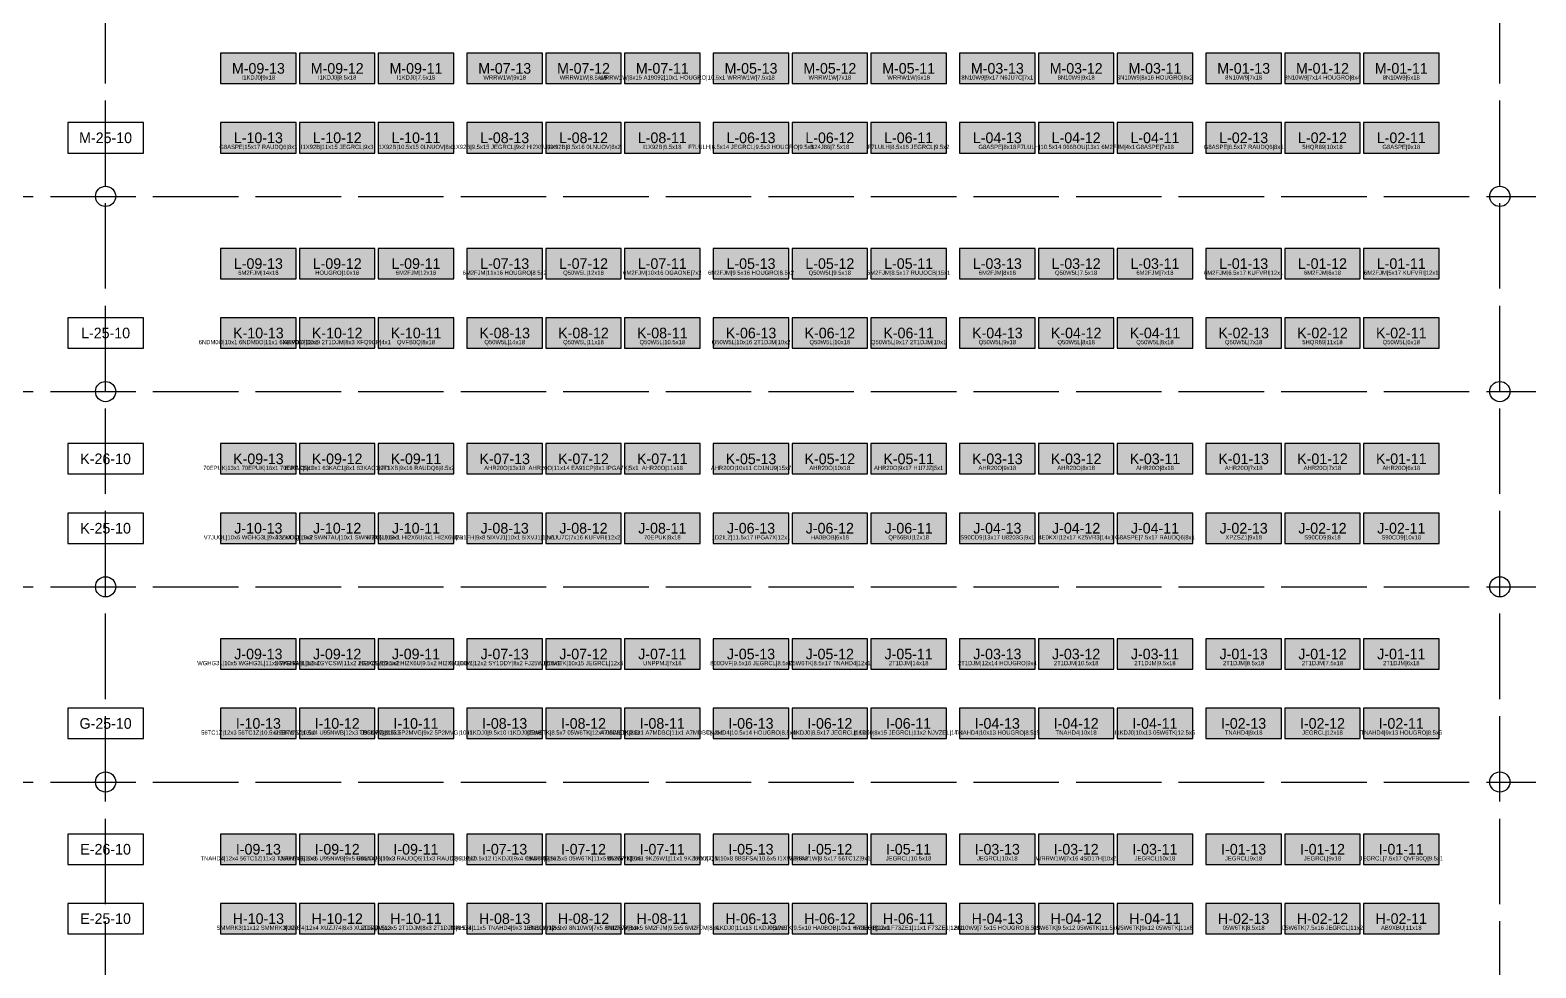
# Model space of a CAD drawing. Header units: metres. Extents: x 0 to 111, y -140 to 53.
# Drawn here: x 88.54 to 110.91, y 25.44 to 39.37 of the extents above; entities that cross this region are included whole.
import ezdxf
from ezdxf.enums import TextEntityAlignment as Align

# ---------------------------------------------------------------- set-up
doc = ezdxf.new("R2010")
doc.units = ezdxf.units.M
doc.linetypes.add('DASHED', pattern=[1.524, 1.27, -0.254])
for name, color, linetype in [('CROSS_AISLES', 4, 'Continuous'), ('LABELS', 7, 'Continuous'), ('RACK_L1', 7, 'Continuous'), ('STOCK_ONLY', 254, 'Continuous'), ('SUPPORT_POINTS', 8, 'Continuous'), ('WALKWAYS', 8, 'Continuous'), ('ZONE_A', 1, 'Continuous'), ('ZONE_B', 30, 'Continuous'), ('ZONE_C', 5, 'Continuous'), ('ZONE_N', 8, 'Continuous')]:
    doc.layers.add(name, color=color, linetype=linetype)

msp = doc.modelspace()

# ---------------------------------------------------------------- hatches: boundary and pattern name
at = {"layer": 'STOCK_ONLY'}
for points in [[(91.368, 38.574), (92.491, 38.574), (92.491, 39.025), (91.368, 39.025)], [(92.54, 38.574), (93.662, 38.574), (93.662, 39.025), (92.54, 39.025)], [(93.711, 38.574), (94.833, 38.574), (94.833, 39.025), (93.711, 39.025)], [(95.028, 38.574), (96.151, 38.574), (96.151, 39.025), (95.028, 39.025)], [(96.2, 38.574), (97.322, 38.574), (97.322, 39.025), (96.2, 39.025)], [(97.371, 38.574), (98.493, 38.574), (98.493, 39.025), (97.371, 39.025)], [(98.688, 38.574), (99.811, 38.574), (99.811, 39.025), (98.688, 39.025)], [(99.86, 38.574), (100.982, 38.574), (100.982, 39.025), (99.86, 39.025)], [(101.031, 38.574), (102.153, 38.574), (102.153, 39.025), (101.031, 39.025)], [(102.348, 38.574), (103.471, 38.574), (103.471, 39.025), (102.348, 39.025)], [(103.52, 38.574), (104.642, 38.574), (104.642, 39.025), (103.52, 39.025)], [(104.691, 38.574), (105.813, 38.574), (105.813, 39.025), (104.691, 39.025)], [(106.008, 38.574), (107.131, 38.574), (107.131, 39.025), (106.008, 39.025)], [(107.18, 38.574), (108.302, 38.574), (108.302, 39.025), (107.18, 39.025)], [(108.351, 38.574), (109.473, 38.574), (109.473, 39.025), (108.351, 39.025)], [(91.368, 37.543), (92.491, 37.543), (92.491, 37.994), (91.368, 37.994)], [(92.54, 37.543), (93.662, 37.543), (93.662, 37.994), (92.54, 37.994)], [(93.711, 37.543), (94.833, 37.543), (94.833, 37.994), (93.711, 37.994)], [(95.028, 37.543), (96.151, 37.543), (96.151, 37.994), (95.028, 37.994)], [(96.2, 37.543), (97.322, 37.543), (97.322, 37.994), (96.2, 37.994)], [(97.371, 37.543), (98.493, 37.543), (98.493, 37.994), (97.371, 37.994)], [(98.688, 37.543), (99.811, 37.543), (99.811, 37.994), (98.688, 37.994)], [(99.86, 37.543), (100.982, 37.543), (100.982, 37.994), (99.86, 37.994)], [(101.031, 37.543), (102.153, 37.543), (102.153, 37.994), (101.031, 37.994)], [(102.348, 37.543), (103.471, 37.543), (103.471, 37.994), (102.348, 37.994)], [(103.52, 37.543), (104.642, 37.543), (104.642, 37.994), (103.52, 37.994)], [(104.691, 37.543), (105.813, 37.543), (105.813, 37.994), (104.691, 37.994)], [(106.008, 37.543), (107.131, 37.543), (107.131, 37.994), (106.008, 37.994)], [(107.18, 37.543), (108.302, 37.543), (108.302, 37.994), (107.18, 37.994)], [(108.351, 37.543), (109.473, 37.543), (109.473, 37.994), (108.351, 37.994)], [(91.368, 35.674), (92.491, 35.674), (92.491, 36.125), (91.368, 36.125)], [(92.54, 35.674), (93.662, 35.674), (93.662, 36.125), (92.54, 36.125)], [(93.711, 35.674), (94.833, 35.674), (94.833, 36.125), (93.711, 36.125)], [(95.028, 35.674), (96.151, 35.674), (96.151, 36.125), (95.028, 36.125)], [(96.2, 35.674), (97.322, 35.674), (97.322, 36.125), (96.2, 36.125)], [(97.371, 35.674), (98.493, 35.674), (98.493, 36.125), (97.371, 36.125)], [(98.688, 35.674), (99.811, 35.674), (99.811, 36.125), (98.688, 36.125)], [(99.86, 35.674), (100.982, 35.674), (100.982, 36.125), (99.86, 36.125)], [(101.031, 35.674), (102.153, 35.674), (102.153, 36.125), (101.031, 36.125)], [(102.348, 35.674), (103.471, 35.674), (103.471, 36.125), (102.348, 36.125)], [(103.52, 35.674), (104.642, 35.674), (104.642, 36.125), (103.52, 36.125)], [(104.691, 35.674), (105.813, 35.674), (105.813, 36.125), (104.691, 36.125)], [(106.008, 35.674), (107.131, 35.674), (107.131, 36.125), (106.008, 36.125)], [(107.18, 35.674), (108.302, 35.674), (108.302, 36.125), (107.18, 36.125)], [(108.351, 35.674), (109.473, 35.674), (109.473, 36.125), (108.351, 36.125)], [(93.711, 34.643), (94.833, 34.643), (94.833, 35.094), (93.711, 35.094)], [(95.028, 34.643), (96.151, 34.643), (96.151, 35.094), (95.028, 35.094)], [(96.2, 34.643), (97.322, 34.643), (97.322, 35.094), (96.2, 35.094)], [(97.371, 34.643), (98.493, 34.643), (98.493, 35.094), (97.371, 35.094)], [(98.688, 34.643), (99.811, 34.643), (99.811, 35.094), (98.688, 35.094)], [(99.86, 34.643), (100.982, 34.643), (100.982, 35.094), (99.86, 35.094)], [(101.031, 34.643), (102.153, 34.643), (102.153, 35.094), (101.031, 35.094)], [(102.348, 34.643), (103.471, 34.643), (103.471, 35.094), (102.348, 35.094)], [(103.52, 34.643), (104.642, 34.643), (104.642, 35.094), (103.52, 35.094)], [(104.691, 34.643), (105.813, 34.643), (105.813, 35.094), (104.691, 35.094)], [(106.008, 34.643), (107.131, 34.643), (107.131, 35.094), (106.008, 35.094)], [(107.18, 34.643), (108.302, 34.643), (108.302, 35.094), (107.18, 35.094)], [(108.351, 34.643), (109.473, 34.643), (109.473, 35.094), (108.351, 35.094)], [(93.711, 32.775), (94.833, 32.775), (94.833, 33.226), (93.711, 33.226)], [(95.028, 32.775), (96.151, 32.775), (96.151, 33.226), (95.028, 33.226)], [(96.2, 32.775), (97.322, 32.775), (97.322, 33.226), (96.2, 33.226)], [(97.371, 32.775), (98.493, 32.775), (98.493, 33.226), (97.371, 33.226)], [(98.688, 32.775), (99.811, 32.775), (99.811, 33.226), (98.688, 33.226)], [(99.86, 32.775), (100.982, 32.775), (100.982, 33.226), (99.86, 33.226)], [(101.031, 32.775), (102.153, 32.775), (102.153, 33.226), (101.031, 33.226)], [(102.348, 32.775), (103.471, 32.775), (103.471, 33.226), (102.348, 33.226)], [(103.52, 32.775), (104.642, 32.775), (104.642, 33.226), (103.52, 33.226)], [(104.691, 32.775), (105.813, 32.775), (105.813, 33.226), (104.691, 33.226)], [(106.008, 32.775), (107.131, 32.775), (107.131, 33.226), (106.008, 33.226)], [(107.18, 32.775), (108.302, 32.775), (108.302, 33.226), (107.18, 33.226)], [(108.351, 32.775), (109.473, 32.775), (109.473, 33.226), (108.351, 33.226)], [(96.2, 31.743), (97.322, 31.743), (97.322, 32.194), (96.2, 32.194)], [(97.371, 31.743), (98.493, 31.743), (98.493, 32.194), (97.371, 32.194)], [(98.688, 31.743), (99.811, 31.743), (99.811, 32.194), (98.688, 32.194)], [(99.86, 31.743), (100.982, 31.743), (100.982, 32.194), (99.86, 32.194)], [(101.031, 31.743), (102.153, 31.743), (102.153, 32.194), (101.031, 32.194)], [(102.348, 31.743), (103.471, 31.743), (103.471, 32.194), (102.348, 32.194)], [(103.52, 31.743), (104.642, 31.743), (104.642, 32.194), (103.52, 32.194)], [(104.691, 31.743), (105.813, 31.743), (105.813, 32.194), (104.691, 32.194)], [(106.008, 31.743), (107.131, 31.743), (107.131, 32.194), (106.008, 32.194)], [(107.18, 31.743), (108.302, 31.743), (108.302, 32.194), (107.18, 32.194)], [(108.351, 31.743), (109.473, 31.743), (109.473, 32.194), (108.351, 32.194)], [(96.2, 29.874), (97.322, 29.874), (97.322, 30.325), (96.2, 30.325)], [(97.371, 29.874), (98.493, 29.874), (98.493, 30.325), (97.371, 30.325)], [(98.688, 29.874), (99.811, 29.874), (99.811, 30.325), (98.688, 30.325)], [(99.86, 29.874), (100.982, 29.874), (100.982, 30.325), (99.86, 30.325)], [(101.031, 29.874), (102.153, 29.874), (102.153, 30.325), (101.031, 30.325)], [(102.348, 29.874), (103.471, 29.874), (103.471, 30.325), (102.348, 30.325)], [(103.52, 29.874), (104.642, 29.874), (104.642, 30.325), (103.52, 30.325)], [(104.691, 29.874), (105.813, 29.874), (105.813, 30.325), (104.691, 30.325)], [(106.008, 29.874), (107.131, 29.874), (107.131, 30.325), (106.008, 30.325)], [(107.18, 29.874), (108.302, 29.874), (108.302, 30.325), (107.18, 30.325)], [(108.351, 29.874), (109.473, 29.874), (109.473, 30.325), (108.351, 30.325)], [(95.028, 28.843), (96.151, 28.843), (96.151, 29.294), (95.028, 29.294)], [(98.688, 28.843), (99.811, 28.843), (99.811, 29.294), (98.688, 29.294)], [(99.86, 28.843), (100.982, 28.843), (100.982, 29.294), (99.86, 29.294)], [(101.031, 28.843), (102.153, 28.843), (102.153, 29.294), (101.031, 29.294)], [(102.348, 28.843), (103.471, 28.843), (103.471, 29.294), (102.348, 29.294)], [(103.52, 28.843), (104.642, 28.843), (104.642, 29.294), (103.52, 29.294)], [(104.691, 28.843), (105.813, 28.843), (105.813, 29.294), (104.691, 29.294)], [(106.008, 28.843), (107.131, 28.843), (107.131, 29.294), (106.008, 29.294)], [(107.18, 28.843), (108.302, 28.843), (108.302, 29.294), (107.18, 29.294)], [(108.351, 28.843), (109.473, 28.843), (109.473, 29.294), (108.351, 29.294)], [(98.688, 26.974), (99.811, 26.974), (99.811, 27.425), (98.688, 27.425)], [(99.86, 26.974), (100.982, 26.974), (100.982, 27.425), (99.86, 27.425)], [(101.031, 26.974), (102.153, 26.974), (102.153, 27.425), (101.031, 27.425)], [(102.348, 26.974), (103.471, 26.974), (103.471, 27.425), (102.348, 27.425)], [(103.52, 26.974), (104.642, 26.974), (104.642, 27.425), (103.52, 27.425)], [(104.691, 26.974), (105.813, 26.974), (105.813, 27.425), (104.691, 27.425)], [(106.008, 26.974), (107.131, 26.974), (107.131, 27.425), (106.008, 27.425)], [(107.18, 26.974), (108.302, 26.974), (108.302, 27.425), (107.18, 27.425)], [(108.351, 26.974), (109.473, 26.974), (109.473, 27.425), (108.351, 27.425)], [(102.348, 25.943), (103.471, 25.943), (103.471, 26.394), (102.348, 26.394)], [(103.52, 25.943), (104.642, 25.943), (104.642, 26.394), (103.52, 26.394)], [(104.691, 25.943), (105.813, 25.943), (105.813, 26.394), (104.691, 26.394)], [(106.008, 25.943), (107.131, 25.943), (107.131, 26.394), (106.008, 26.394)], [(107.18, 25.943), (108.302, 25.943), (108.302, 26.394), (107.18, 26.394)], [(108.351, 25.943), (109.473, 25.943), (109.473, 26.394), (108.351, 26.394)]]:
    msp.add_hatch(color=254, dxfattribs=at).paths.add_polyline_path(points)
at = {"layer": 'ZONE_A'}
for points in [[(91.368, 31.743), (92.491, 31.743), (92.491, 32.194), (91.368, 32.194)], [(91.368, 29.874), (92.491, 29.874), (92.491, 30.325), (91.368, 30.325)], [(92.54, 29.874), (93.662, 29.874), (93.662, 30.325), (92.54, 30.325)], [(91.368, 28.843), (92.491, 28.843), (92.491, 29.294), (91.368, 29.294)], [(92.54, 28.843), (93.662, 28.843), (93.662, 29.294), (92.54, 29.294)], [(93.711, 28.843), (94.833, 28.843), (94.833, 29.294), (93.711, 29.294)], [(96.2, 28.843), (97.322, 28.843), (97.322, 29.294), (96.2, 29.294)], [(91.368, 26.974), (92.491, 26.974), (92.491, 27.425), (91.368, 27.425)], [(92.54, 26.974), (93.662, 26.974), (93.662, 27.425), (92.54, 27.425)], [(93.711, 26.974), (94.833, 26.974), (94.833, 27.425), (93.711, 27.425)], [(95.028, 26.974), (96.151, 26.974), (96.151, 27.425), (95.028, 27.425)], [(96.2, 26.974), (97.322, 26.974), (97.322, 27.425), (96.2, 27.425)], [(91.368, 25.943), (92.491, 25.943), (92.491, 26.394), (91.368, 26.394)], [(92.54, 25.943), (93.662, 25.943), (93.662, 26.394), (92.54, 26.394)], [(93.711, 25.943), (94.833, 25.943), (94.833, 26.394), (93.711, 26.394)], [(95.028, 25.943), (96.151, 25.943), (96.151, 26.394), (95.028, 26.394)], [(96.2, 25.943), (97.322, 25.943), (97.322, 26.394), (96.2, 26.394)], [(97.371, 25.943), (98.493, 25.943), (98.493, 26.394), (97.371, 26.394)], [(98.688, 25.943), (99.811, 25.943), (99.811, 26.394), (98.688, 26.394)], [(99.86, 25.943), (100.982, 25.943), (100.982, 26.394), (99.86, 26.394)]]:
    msp.add_hatch(color=1, dxfattribs=at).paths.add_polyline_path(points)
at = {"layer": 'ZONE_B'}
for points in [[(91.368, 32.775), (92.491, 32.775), (92.491, 33.226), (91.368, 33.226)], [(92.54, 31.743), (93.662, 31.743), (93.662, 32.194), (92.54, 32.194)], [(93.711, 31.743), (94.833, 31.743), (94.833, 32.194), (93.711, 32.194)], [(93.711, 29.874), (94.833, 29.874), (94.833, 30.325), (93.711, 30.325)], [(97.371, 28.843), (98.493, 28.843), (98.493, 29.294), (97.371, 29.294)], [(101.031, 25.943), (102.153, 25.943), (102.153, 26.394), (101.031, 26.394)]]:
    msp.add_hatch(color=30, dxfattribs=at).paths.add_polyline_path(points)
at = {"layer": 'ZONE_C'}
for points in [[(91.368, 34.643), (92.491, 34.643), (92.491, 35.094), (91.368, 35.094)], [(92.54, 32.775), (93.662, 32.775), (93.662, 33.226), (92.54, 33.226)], [(95.028, 31.743), (96.151, 31.743), (96.151, 32.194), (95.028, 32.194)], [(95.028, 29.874), (96.151, 29.874), (96.151, 30.325), (95.028, 30.325)], [(97.371, 26.974), (98.493, 26.974), (98.493, 27.425), (97.371, 27.425)]]:
    msp.add_hatch(color=5, dxfattribs=at).paths.add_polyline_path(points)
at = {"layer": 'ZONE_N'}
msp.add_hatch(color=8, dxfattribs=at).paths.add_polyline_path([(92.54, 34.643), (93.662, 34.643), (93.662, 35.094), (92.54, 35.094)])

# ---------------------------------------------------------------- linework, layer by layer
at = {"layer": 'CROSS_AISLES', "linetype": 'DASHED'}
for p, q in [((89.66, 2), (89.66, 52.4)), ((110.376, 2), (110.376, 52.4))]:
    msp.add_line(p, q, dxfattribs=at)
at = {"layer": 'RACK_L1'}
for points in [[(91.368, 38.574), (92.491, 38.574), (92.491, 39.025), (91.368, 39.025)], [(92.54, 38.574), (93.662, 38.574), (93.662, 39.025), (92.54, 39.025)], [(93.711, 38.574), (94.833, 38.574), (94.833, 39.025), (93.711, 39.025)], [(95.028, 38.574), (96.151, 38.574), (96.151, 39.025), (95.028, 39.025)], [(96.2, 38.574), (97.322, 38.574), (97.322, 39.025), (96.2, 39.025)], [(97.371, 38.574), (98.493, 38.574), (98.493, 39.025), (97.371, 39.025)], [(98.688, 38.574), (99.811, 38.574), (99.811, 39.025), (98.688, 39.025)], [(99.86, 38.574), (100.982, 38.574), (100.982, 39.025), (99.86, 39.025)], [(101.031, 38.574), (102.153, 38.574), (102.153, 39.025), (101.031, 39.025)], [(102.348, 38.574), (103.471, 38.574), (103.471, 39.025), (102.348, 39.025)], [(103.52, 38.574), (104.642, 38.574), (104.642, 39.025), (103.52, 39.025)], [(104.691, 38.574), (105.813, 38.574), (105.813, 39.025), (104.691, 39.025)], [(106.008, 38.574), (107.131, 38.574), (107.131, 39.025), (106.008, 39.025)], [(107.18, 38.574), (108.302, 38.574), (108.302, 39.025), (107.18, 39.025)], [(108.351, 38.574), (109.473, 38.574), (109.473, 39.025), (108.351, 39.025)], [(89.099, 37.543), (90.222, 37.543), (90.222, 37.994), (89.099, 37.994)], [(91.368, 37.543), (92.491, 37.543), (92.491, 37.994), (91.368, 37.994)], [(92.54, 37.543), (93.662, 37.543), (93.662, 37.994), (92.54, 37.994)], [(93.711, 37.543), (94.833, 37.543), (94.833, 37.994), (93.711, 37.994)], [(95.028, 37.543), (96.151, 37.543), (96.151, 37.994), (95.028, 37.994)], [(96.2, 37.543), (97.322, 37.543), (97.322, 37.994), (96.2, 37.994)], [(97.371, 37.543), (98.493, 37.543), (98.493, 37.994), (97.371, 37.994)], [(98.688, 37.543), (99.811, 37.543), (99.811, 37.994), (98.688, 37.994)], [(99.86, 37.543), (100.982, 37.543), (100.982, 37.994), (99.86, 37.994)], [(101.031, 37.543), (102.153, 37.543), (102.153, 37.994), (101.031, 37.994)], [(102.348, 37.543), (103.471, 37.543), (103.471, 37.994), (102.348, 37.994)], [(103.52, 37.543), (104.642, 37.543), (104.642, 37.994), (103.52, 37.994)], [(104.691, 37.543), (105.813, 37.543), (105.813, 37.994), (104.691, 37.994)], [(106.008, 37.543), (107.131, 37.543), (107.131, 37.994), (106.008, 37.994)], [(107.18, 37.543), (108.302, 37.543), (108.302, 37.994), (107.18, 37.994)], [(108.351, 37.543), (109.473, 37.543), (109.473, 37.994), (108.351, 37.994)], [(91.368, 35.674), (92.491, 35.674), (92.491, 36.125), (91.368, 36.125)], [(92.54, 35.674), (93.662, 35.674), (93.662, 36.125), (92.54, 36.125)], [(93.711, 35.674), (94.833, 35.674), (94.833, 36.125), (93.711, 36.125)], [(95.028, 35.674), (96.151, 35.674), (96.151, 36.125), (95.028, 36.125)], [(96.2, 35.674), (97.322, 35.674), (97.322, 36.125), (96.2, 36.125)], [(97.371, 35.674), (98.493, 35.674), (98.493, 36.125), (97.371, 36.125)], [(98.688, 35.674), (99.811, 35.674), (99.811, 36.125), (98.688, 36.125)], [(99.86, 35.674), (100.982, 35.674), (100.982, 36.125), (99.86, 36.125)], [(101.031, 35.674), (102.153, 35.674), (102.153, 36.125), (101.031, 36.125)], [(102.348, 35.674), (103.471, 35.674), (103.471, 36.125), (102.348, 36.125)], [(103.52, 35.674), (104.642, 35.674), (104.642, 36.125), (103.52, 36.125)], [(104.691, 35.674), (105.813, 35.674), (105.813, 36.125), (104.691, 36.125)], [(106.008, 35.674), (107.131, 35.674), (107.131, 36.125), (106.008, 36.125)], [(107.18, 35.674), (108.302, 35.674), (108.302, 36.125), (107.18, 36.125)], [(108.351, 35.674), (109.473, 35.674), (109.473, 36.125), (108.351, 36.125)], [(89.099, 34.643), (90.222, 34.643), (90.222, 35.094), (89.099, 35.094)], [(91.368, 34.643), (92.491, 34.643), (92.491, 35.094), (91.368, 35.094)], [(92.54, 34.643), (93.662, 34.643), (93.662, 35.094), (92.54, 35.094)], [(93.711, 34.643), (94.833, 34.643), (94.833, 35.094), (93.711, 35.094)], [(95.028, 34.643), (96.151, 34.643), (96.151, 35.094), (95.028, 35.094)], [(96.2, 34.643), (97.322, 34.643), (97.322, 35.094), (96.2, 35.094)], [(97.371, 34.643), (98.493, 34.643), (98.493, 35.094), (97.371, 35.094)], [(98.688, 34.643), (99.811, 34.643), (99.811, 35.094), (98.688, 35.094)], [(99.86, 34.643), (100.982, 34.643), (100.982, 35.094), (99.86, 35.094)], [(101.031, 34.643), (102.153, 34.643), (102.153, 35.094), (101.031, 35.094)], [(102.348, 34.643), (103.471, 34.643), (103.471, 35.094), (102.348, 35.094)], [(103.52, 34.643), (104.642, 34.643), (104.642, 35.094), (103.52, 35.094)], [(104.691, 34.643), (105.813, 34.643), (105.813, 35.094), (104.691, 35.094)], [(106.008, 34.643), (107.131, 34.643), (107.131, 35.094), (106.008, 35.094)], [(107.18, 34.643), (108.302, 34.643), (108.302, 35.094), (107.18, 35.094)], [(108.351, 34.643), (109.473, 34.643), (109.473, 35.094), (108.351, 35.094)], [(89.099, 32.775), (90.222, 32.775), (90.222, 33.226), (89.099, 33.226)], [(91.368, 32.775), (92.491, 32.775), (92.491, 33.226), (91.368, 33.226)], [(92.54, 32.775), (93.662, 32.775), (93.662, 33.226), (92.54, 33.226)], [(93.711, 32.775), (94.833, 32.775), (94.833, 33.226), (93.711, 33.226)], [(95.028, 32.775), (96.151, 32.775), (96.151, 33.226), (95.028, 33.226)], [(96.2, 32.775), (97.322, 32.775), (97.322, 33.226), (96.2, 33.226)], [(97.371, 32.775), (98.493, 32.775), (98.493, 33.226), (97.371, 33.226)], [(98.688, 32.775), (99.811, 32.775), (99.811, 33.226), (98.688, 33.226)], [(99.86, 32.775), (100.982, 32.775), (100.982, 33.226), (99.86, 33.226)], [(101.031, 32.775), (102.153, 32.775), (102.153, 33.226), (101.031, 33.226)], [(102.348, 32.775), (103.471, 32.775), (103.471, 33.226), (102.348, 33.226)], [(103.52, 32.775), (104.642, 32.775), (104.642, 33.226), (103.52, 33.226)], [(104.691, 32.775), (105.813, 32.775), (105.813, 33.226), (104.691, 33.226)], [(106.008, 32.775), (107.131, 32.775), (107.131, 33.226), (106.008, 33.226)], [(107.18, 32.775), (108.302, 32.775), (108.302, 33.226), (107.18, 33.226)], [(108.351, 32.775), (109.473, 32.775), (109.473, 33.226), (108.351, 33.226)], [(89.099, 31.743), (90.222, 31.743), (90.222, 32.194), (89.099, 32.194)], [(91.368, 31.743), (92.491, 31.743), (92.491, 32.194), (91.368, 32.194)], [(92.54, 31.743), (93.662, 31.743), (93.662, 32.194), (92.54, 32.194)], [(93.711, 31.743), (94.833, 31.743), (94.833, 32.194), (93.711, 32.194)], [(95.028, 31.743), (96.151, 31.743), (96.151, 32.194), (95.028, 32.194)], [(96.2, 31.743), (97.322, 31.743), (97.322, 32.194), (96.2, 32.194)], [(97.371, 31.743), (98.493, 31.743), (98.493, 32.194), (97.371, 32.194)], [(98.688, 31.743), (99.811, 31.743), (99.811, 32.194), (98.688, 32.194)], [(99.86, 31.743), (100.982, 31.743), (100.982, 32.194), (99.86, 32.194)], [(101.031, 31.743), (102.153, 31.743), (102.153, 32.194), (101.031, 32.194)], [(102.348, 31.743), (103.471, 31.743), (103.471, 32.194), (102.348, 32.194)], [(103.52, 31.743), (104.642, 31.743), (104.642, 32.194), (103.52, 32.194)], [(104.691, 31.743), (105.813, 31.743), (105.813, 32.194), (104.691, 32.194)], [(106.008, 31.743), (107.131, 31.743), (107.131, 32.194), (106.008, 32.194)], [(107.18, 31.743), (108.302, 31.743), (108.302, 32.194), (107.18, 32.194)], [(108.351, 31.743), (109.473, 31.743), (109.473, 32.194), (108.351, 32.194)], [(91.368, 29.874), (92.491, 29.874), (92.491, 30.325), (91.368, 30.325)], [(92.54, 29.874), (93.662, 29.874), (93.662, 30.325), (92.54, 30.325)], [(93.711, 29.874), (94.833, 29.874), (94.833, 30.325), (93.711, 30.325)], [(95.028, 29.874), (96.151, 29.874), (96.151, 30.325), (95.028, 30.325)], [(96.2, 29.874), (97.322, 29.874), (97.322, 30.325), (96.2, 30.325)], [(97.371, 29.874), (98.493, 29.874), (98.493, 30.325), (97.371, 30.325)], [(98.688, 29.874), (99.811, 29.874), (99.811, 30.325), (98.688, 30.325)], [(99.86, 29.874), (100.982, 29.874), (100.982, 30.325), (99.86, 30.325)], [(101.031, 29.874), (102.153, 29.874), (102.153, 30.325), (101.031, 30.325)], [(102.348, 29.874), (103.471, 29.874), (103.471, 30.325), (102.348, 30.325)], [(103.52, 29.874), (104.642, 29.874), (104.642, 30.325), (103.52, 30.325)], [(104.691, 29.874), (105.813, 29.874), (105.813, 30.325), (104.691, 30.325)], [(106.008, 29.874), (107.131, 29.874), (107.131, 30.325), (106.008, 30.325)], [(107.18, 29.874), (108.302, 29.874), (108.302, 30.325), (107.18, 30.325)], [(108.351, 29.874), (109.473, 29.874), (109.473, 30.325), (108.351, 30.325)], [(89.099, 28.843), (90.222, 28.843), (90.222, 29.294), (89.099, 29.294)], [(91.368, 28.843), (92.491, 28.843), (92.491, 29.294), (91.368, 29.294)], [(92.54, 28.843), (93.662, 28.843), (93.662, 29.294), (92.54, 29.294)], [(93.711, 28.843), (94.833, 28.843), (94.833, 29.294), (93.711, 29.294)], [(95.028, 28.843), (96.151, 28.843), (96.151, 29.294), (95.028, 29.294)], [(96.2, 28.843), (97.322, 28.843), (97.322, 29.294), (96.2, 29.294)], [(97.371, 28.843), (98.493, 28.843), (98.493, 29.294), (97.371, 29.294)], [(98.688, 28.843), (99.811, 28.843), (99.811, 29.294), (98.688, 29.294)], [(99.86, 28.843), (100.982, 28.843), (100.982, 29.294), (99.86, 29.294)], [(101.031, 28.843), (102.153, 28.843), (102.153, 29.294), (101.031, 29.294)], [(102.348, 28.843), (103.471, 28.843), (103.471, 29.294), (102.348, 29.294)], [(103.52, 28.843), (104.642, 28.843), (104.642, 29.294), (103.52, 29.294)], [(104.691, 28.843), (105.813, 28.843), (105.813, 29.294), (104.691, 29.294)], [(106.008, 28.843), (107.131, 28.843), (107.131, 29.294), (106.008, 29.294)], [(107.18, 28.843), (108.302, 28.843), (108.302, 29.294), (107.18, 29.294)], [(108.351, 28.843), (109.473, 28.843), (109.473, 29.294), (108.351, 29.294)], [(89.099, 26.974), (90.222, 26.974), (90.222, 27.425), (89.099, 27.425)], [(91.368, 26.974), (92.491, 26.974), (92.491, 27.425), (91.368, 27.425)], [(92.54, 26.974), (93.662, 26.974), (93.662, 27.425), (92.54, 27.425)], [(93.711, 26.974), (94.833, 26.974), (94.833, 27.425), (93.711, 27.425)], [(95.028, 26.974), (96.151, 26.974), (96.151, 27.425), (95.028, 27.425)], [(96.2, 26.974), (97.322, 26.974), (97.322, 27.425), (96.2, 27.425)], [(97.371, 26.974), (98.493, 26.974), (98.493, 27.425), (97.371, 27.425)], [(98.688, 26.974), (99.811, 26.974), (99.811, 27.425), (98.688, 27.425)], [(99.86, 26.974), (100.982, 26.974), (100.982, 27.425), (99.86, 27.425)], [(101.031, 26.974), (102.153, 26.974), (102.153, 27.425), (101.031, 27.425)], [(102.348, 26.974), (103.471, 26.974), (103.471, 27.425), (102.348, 27.425)], [(103.52, 26.974), (104.642, 26.974), (104.642, 27.425), (103.52, 27.425)], [(104.691, 26.974), (105.813, 26.974), (105.813, 27.425), (104.691, 27.425)], [(106.008, 26.974), (107.131, 26.974), (107.131, 27.425), (106.008, 27.425)], [(107.18, 26.974), (108.302, 26.974), (108.302, 27.425), (107.18, 27.425)], [(108.351, 26.974), (109.473, 26.974), (109.473, 27.425), (108.351, 27.425)], [(89.099, 25.943), (90.222, 25.943), (90.222, 26.394), (89.099, 26.394)], [(91.368, 25.943), (92.491, 25.943), (92.491, 26.394), (91.368, 26.394)], [(92.54, 25.943), (93.662, 25.943), (93.662, 26.394), (92.54, 26.394)], [(93.711, 25.943), (94.833, 25.943), (94.833, 26.394), (93.711, 26.394)], [(95.028, 25.943), (96.151, 25.943), (96.151, 26.394), (95.028, 26.394)], [(96.2, 25.943), (97.322, 25.943), (97.322, 26.394), (96.2, 26.394)], [(97.371, 25.943), (98.493, 25.943), (98.493, 26.394), (97.371, 26.394)], [(98.688, 25.943), (99.811, 25.943), (99.811, 26.394), (98.688, 26.394)], [(99.86, 25.943), (100.982, 25.943), (100.982, 26.394), (99.86, 26.394)], [(101.031, 25.943), (102.153, 25.943), (102.153, 26.394), (101.031, 26.394)], [(102.348, 25.943), (103.471, 25.943), (103.471, 26.394), (102.348, 26.394)], [(103.52, 25.943), (104.642, 25.943), (104.642, 26.394), (103.52, 26.394)], [(104.691, 25.943), (105.813, 25.943), (105.813, 26.394), (104.691, 26.394)], [(106.008, 25.943), (107.131, 25.943), (107.131, 26.394), (106.008, 26.394)], [(107.18, 25.943), (108.302, 25.943), (108.302, 26.394), (107.18, 26.394)], [(108.351, 25.943), (109.473, 25.943), (109.473, 26.394), (108.351, 26.394)]]:
    msp.add_lwpolyline(points, close=True, dxfattribs=at)
at = {"layer": 'SUPPORT_POINTS'}
for centre in [(89.66, 36.899), (110.376, 36.899), (89.66, 33.999), (110.376, 33.999), (89.66, 31.099), (110.376, 31.099), (89.66, 28.199), (110.376, 28.199)]:
    msp.add_circle(centre, 0.15, dxfattribs=at)
at = {"layer": 'WALKWAYS', "linetype": 'DASHED'}
for p, q in [((64.456, 36.899), (110.912, 36.899)), ((64.456, 33.999), (110.912, 33.999)), ((64.456, 31.099), (110.912, 31.099)), ((64.456, 28.199), (110.912, 28.199))]:
    msp.add_line(p, q, dxfattribs=at)

# ---------------------------------------------------------------- texts
at = {"layer": 'LABELS'}
for s, height, p in [('M-09-13', 0.1579, (91.93, 38.8)), ('M-09-12', 0.1579, (93.101, 38.8)), ('M-09-11', 0.1579, (94.272, 38.8)), ('M-07-13', 0.1579, (95.59, 38.8)), ('M-07-12', 0.1579, (96.761, 38.8)), ('M-07-11', 0.1579, (97.932, 38.8)), ('M-05-13', 0.1579, (99.25, 38.8)), ('M-05-12', 0.1579, (100.421, 38.8)), ('M-05-11', 0.1579, (101.592, 38.8)), ('M-03-13', 0.1579, (102.91, 38.8)), ('M-03-12', 0.1579, (104.081, 38.8)), ('M-03-11', 0.1579, (105.252, 38.8)), ('M-01-13', 0.1579, (106.57, 38.8)), ('M-01-12', 0.1579, (107.741, 38.8)), ('M-01-11', 0.1579, (108.912, 38.8)), ('I1KDJ0|9x18', 0.06314, (91.93, 38.665)), ('I1KDJ0|8.5x18', 0.06314, (93.101, 38.665)), ('I1KDJ0|7.5x18', 0.06314, (94.272, 38.665)), ('WRRW1W|9x18', 0.06314, (95.59, 38.665)), ('WRRW1W|8.5x18', 0.06314, (96.761, 38.665)), ('WRRW1W|8x15 A19092|10x1 HOUGRO|10.5x1', 0.06314, (97.932, 38.665)), ('WRRW1W|7.5x18', 0.06314, (99.25, 38.665)), ('WRRW1W|7x18', 0.06314, (100.421, 38.665)), ('WRRW1W|6x18', 0.06314, (101.592, 38.665)), ('8N10W9|9x17 N6JU7C|7x1', 0.06314, (102.91, 38.665)), ('8N10W9|9x18', 0.06314, (104.081, 38.665)), ('8N10W9|8x16 HOUGRO|8x2', 0.06314, (105.252, 38.665)), ('8N10W9|7x18', 0.06314, (106.57, 38.665)), ('8N10W9|7x14 HOUGRO|8x4', 0.06314, (107.741, 38.665)), ('8N10W9|5x18', 0.06314, (108.912, 38.665)), ('M-25-10', 0.1579, (89.66, 37.769)), ('L-10-13', 0.1579, (91.93, 37.769)), ('L-10-12', 0.1579, (93.101, 37.769)), ('L-10-11', 0.1579, (94.272, 37.769)), ('L-08-13', 0.1579, (95.59, 37.769)), ('L-08-12', 0.1579, (96.761, 37.769)), ('L-08-11', 0.1579, (97.932, 37.769)), ('L-06-13', 0.1579, (99.25, 37.769)), ('L-06-12', 0.1579, (100.421, 37.769)), ('L-06-11', 0.1579, (101.592, 37.769)), ('L-04-13', 0.1579, (102.91, 37.769)), ('L-04-12', 0.1579, (104.081, 37.769)), ('L-04-11', 0.1579, (105.252, 37.769)), ('L-02-13', 0.1579, (106.57, 37.769)), ('L-02-12', 0.1579, (107.741, 37.769)), ('L-02-11', 0.1579, (108.912, 37.769)), ('G8ASPE|15x17 RAUDQ6|8x1', 0.06314, (91.93, 37.634)), ('I1X92B|11x15 JEGRCL|9x3', 0.06314, (93.101, 37.634)), ('I1X92B|10.5x15 0LNUOV|8x3', 0.06314, (94.272, 37.634)), ('I1X92B|9.5x15 JEGRCL|9x2 HI2X6U|4x1', 0.06314, (95.59, 37.634)), ('I1X92B|8.5x16 0LNUOV|8x2', 0.06314, (96.761, 37.634)), ('I1X92B|6.5x18', 0.06314, (97.932, 37.634)), ('F7LULH|6.5x14 JEGRCL|9.5x3 HOUGRO|9.5x1', 0.06314, (99.25, 37.634)), ('B24J86|7.5x18', 0.06314, (100.421, 37.634)), ('F7LULH|8.5x16 JEGRCL|9.5x2', 0.06314, (101.592, 37.634)), ('G8ASPE|8x18', 0.06314, (102.91, 37.634)), ('F7LULH|10.5x14 066BOU|13x1 6M2FJM|4x1', 0.06314, (104.081, 37.634)), ('G8ASPE|7x18', 0.06314, (105.252, 37.634)), ('G8ASPE|6.5x17 RAUDQ6|8x1', 0.06314, (106.57, 37.634)), ('5HQR89|10x18', 0.06314, (107.741, 37.634)), ('G8ASPE|9x18', 0.06314, (108.912, 37.634)), ('L-09-13', 0.1579, (91.93, 35.9)), ('6M2FJM|14x18', 0.06314, (91.93, 35.765)), ('L-09-12', 0.1579, (93.101, 35.9)), ('HOUGRO|10x18', 0.06314, (93.101, 35.765)), ('L-09-11', 0.1579, (94.272, 35.9)), ('6M2FJM|12x18', 0.06314, (94.272, 35.765)), ('6M2FJM|11x16 HOUGRO|8.5x2', 0.06314, (95.59, 35.765)), ('L-07-13', 0.1579, (95.59, 35.9)), ('L-07-12', 0.1579, (96.761, 35.9)), ('Q50W5L|12x18', 0.06314, (96.761, 35.765)), ('6M2FJM|10x16 DGAONE|7x2', 0.06314, (97.932, 35.765)), ('L-07-11', 0.1579, (97.932, 35.9)), ('6M2FJM|9.5x16 HOUGRO|8.5x2', 0.06314, (99.25, 35.765)), ('L-05-13', 0.1579, (99.25, 35.9)), ('L-05-12', 0.1579, (100.421, 35.9)), ('Q50W5L|9.5x18', 0.06314, (100.421, 35.765)), ('6M2FJM|8.5x17 RUUOCB|15x1', 0.06314, (101.592, 35.765)), ('L-05-11', 0.1579, (101.592, 35.9)), ('L-03-13', 0.1579, (102.91, 35.9)), ('6M2FJM|8x18', 0.06314, (102.91, 35.765)), ('L-03-12', 0.1579, (104.081, 35.9)), ('Q50W5L|7.5x18', 0.06314, (104.081, 35.765)), ('L-03-11', 0.1579, (105.252, 35.9)), ('6M2FJM|7x18', 0.06314, (105.252, 35.765)), ('6M2FJM|6.5x17 KUFVRI|12x1', 0.06314, (106.57, 35.765)), ('L-01-13', 0.1579, (106.57, 35.9)), ('L-01-12', 0.1579, (107.741, 35.9)), ('6M2FJM|6x18', 0.06314, (107.741, 35.765)), ('6M2FJM|5x17 KUFVRI|12x1', 0.06314, (108.912, 35.765)), ('L-01-11', 0.1579, (108.912, 35.9)), ('L-25-10', 0.1579, (89.66, 34.869)), ('K-10-13', 0.1579, (91.93, 34.869)), ('K-10-12', 0.1579, (93.101, 34.869)), ('K-10-11', 0.1579, (94.272, 34.869)), ('K-08-13', 0.1579, (95.59, 34.869)), ('K-08-12', 0.1579, (96.761, 34.869)), ('K-08-11', 0.1579, (97.932, 34.869)), ('K-06-13', 0.1579, (99.25, 34.869)), ('K-06-12', 0.1579, (100.421, 34.869)), ('K-06-11', 0.1579, (101.592, 34.869)), ('K-04-13', 0.1579, (102.91, 34.869)), ('K-04-12', 0.1579, (104.081, 34.869)), ('K-04-11', 0.1579, (105.252, 34.869)), ('K-02-13', 0.1579, (106.57, 34.869)), ('K-02-12', 0.1579, (107.741, 34.869)), ('K-02-11', 0.1579, (108.912, 34.869)), ('6NDM0O|10x1 6NDM0O|11x1 6NDM0O|12x1', 0.06314, (91.93, 34.734)), ('AKP0A7|10x9 2T1DJM|8x3 XFQ9CP|4x1', 0.06314, (93.101, 34.734)), ('QVFB0Q|8x18', 0.06314, (94.272, 34.734)), ('Q50W5L|14x18', 0.06314, (95.59, 34.734)), ('Q50W5L|11x18', 0.06314, (96.761, 34.734)), ('Q50W5L|10.5x18', 0.06314, (97.932, 34.734)), ('Q50W5L|10x16 2T1DJM|10x2', 0.06314, (99.25, 34.734)), ('Q50W5L|10x18', 0.06314, (100.421, 34.734)), ('Q50W5L|9x17 2T1DJM|10x1', 0.06314, (101.592, 34.734)), ('Q50W5L|9x18', 0.06314, (102.91, 34.734)), ('Q50W5L|8x18', 0.06314, (104.081, 34.734)), ('Q50W5L|8x18', 0.06314, (105.252, 34.734)), ('Q50W5L|7x18', 0.06314, (106.57, 34.734)), ('5HQR89|11x18', 0.06314, (107.741, 34.734)), ('Q50W5L|6x18', 0.06314, (108.912, 34.734)), ('K-26-10', 0.1579, (89.66, 33)), ('70EPUK|13x1 70EPUK|16x1 70EPUK|5x1', 0.06314, (91.93, 32.865)), ('K-09-13', 0.1579, (91.93, 33)), ('63KAC1|10x1 63KAC1|8x1 63KAC1|9x1', 0.06314, (93.101, 32.865)), ('K-09-12', 0.1579, (93.101, 33)), ('1JT1XB|9x16 RAUDQ6|8.5x2', 0.06314, (94.272, 32.865)), ('K-09-11', 0.1579, (94.272, 33)), ('K-07-13', 0.1579, (95.59, 33)), ('AHR20O|13x18', 0.06314, (95.59, 32.865)), ('AHR20O|11x14 EA91CP|8x1 IPGA7X|5x1', 0.06314, (96.761, 32.865)), ('K-07-12', 0.1579, (96.761, 33)), ('K-07-11', 0.1579, (97.932, 33)), ('AHR20O|11x18', 0.06314, (97.932, 32.865)), ('AHR20O|10x11 CD1NU9|15x7', 0.06314, (99.25, 32.865)), ('K-05-13', 0.1579, (99.25, 33)), ('K-05-12', 0.1579, (100.421, 33)), ('AHR20O|10x18', 0.06314, (100.421, 32.865)), ('AHR20O|9x17 H1I7JZ|5x1', 0.06314, (101.592, 32.865)), ('K-05-11', 0.1579, (101.592, 33)), ('K-03-13', 0.1579, (102.91, 33)), ('AHR20O|9x18', 0.06314, (102.91, 32.865)), ('K-03-12', 0.1579, (104.081, 33)), ('AHR20O|8x18', 0.06314, (104.081, 32.865)), ('K-03-11', 0.1579, (105.252, 33)), ('AHR20O|8x18', 0.06314, (105.252, 32.865)), ('K-01-13', 0.1579, (106.57, 33)), ('AHR20O|7x18', 0.06314, (106.57, 32.865)), ('K-01-12', 0.1579, (107.741, 33)), ('AHR20O|7x18', 0.06314, (107.741, 32.865)), ('K-01-11', 0.1579, (108.912, 33)), ('AHR20O|6x18', 0.06314, (108.912, 32.865)), ('K-25-10', 0.1579, (89.66, 31.969)), ('J-10-13', 0.1579, (91.93, 31.969)), ('J-10-12', 0.1579, (93.101, 31.969)), ('J-10-11', 0.1579, (94.272, 31.969)), ('J-08-13', 0.1579, (95.59, 31.969)), ('J-08-12', 0.1579, (96.761, 31.969)), ('J-08-11', 0.1579, (97.932, 31.969)), ('J-06-13', 0.1579, (99.25, 31.969)), ('J-06-12', 0.1579, (100.421, 31.969)), ('J-06-11', 0.1579, (101.592, 31.969)), ('J-04-13', 0.1579, (102.91, 31.969)), ('J-04-12', 0.1579, (104.081, 31.969)), ('J-04-11', 0.1579, (105.252, 31.969)), ('J-02-13', 0.1579, (106.57, 31.969)), ('J-02-12', 0.1579, (107.741, 31.969)), ('J-02-11', 0.1579, (108.912, 31.969)), ('V7JUQL|10x6 WGHG3L|9x4 V7JUQL|9x2', 0.06314, (91.93, 31.834)), ('32ZKOX|11x3 SWN7AU|10x1 SWN7AU|10.5x1', 0.06314, (93.101, 31.834)), ('HI2X6U|13x1 HI2X6U|4x1 HI2X6U|5x1', 0.06314, (94.272, 31.834)), ('I2B1FH|9x8 5IXVJ1|10x1 5IXVJ1|11x1', 0.06314, (95.59, 31.834)), ('N6JU7C|7x16 KUFVRI|12x2', 0.06314, (96.761, 31.834)), ('70EPUK|8x18', 0.06314, (97.932, 31.834)), ('1D2ILZ|11.5x17 IPGA7X|12x1', 0.06314, (99.25, 31.834)), ('HA0BOB|6x18', 0.06314, (100.421, 31.834)), ('QP56BU|12x18', 0.06314, (101.592, 31.834)), ('S90CD9|13x17 U8203G|9x1', 0.06314, (102.91, 31.834)), ('4E0KXI|12x17 KZ5VR3|14x1', 0.06314, (104.081, 31.834)), ('G8ASPE|7.5x17 RAUDQ6|8x1', 0.06314, (105.252, 31.834)), ('XPZSZ1|9x18', 0.06314, (106.57, 31.834)), ('S90CD9|8x18', 0.06314, (107.741, 31.834)), ('S90CD9|10x18', 0.06314, (108.912, 31.834)), ('WGHG3L|10x5 WGHG3L|11x5 WGHG3L|12x4', 0.06314, (91.93, 29.965)), ('J-09-13', 0.1579, (91.93, 30.1)), ('ZGYCSW|10x2 ZGYCSW|11x2 ZGYCSW|9.5x2', 0.06314, (93.101, 29.965)), ('J-09-12', 0.1579, (93.101, 30.1)), ('HI2X6U|10.5x2 HI2X6U|9.5x2 HI2X6U|10x1', 0.06314, (94.272, 29.965)), ('J-09-11', 0.1579, (94.272, 30.1)), ('SY1DDY|12x2 SY1DDY|8x2 FJ25W1|10x1', 0.06314, (95.59, 29.965)), ('J-07-13', 0.1579, (95.59, 30.1)), ('05W6TK|10x15 JEGRCL|12x3', 0.06314, (96.761, 29.965)), ('J-07-12', 0.1579, (96.761, 30.1)), ('J-07-11', 0.1579, (97.932, 30.1)), ('UNPPMJ|7x18', 0.06314, (97.932, 29.965)), ('800OVF|9.5x16 JEGRCL|8.5x2', 0.06314, (99.25, 29.965)), ('J-05-13', 0.1579, (99.25, 30.1)), ('05W6TK|8.5x17 TNAHD4|12x1', 0.06314, (100.421, 29.965)), ('J-05-12', 0.1579, (100.421, 30.1)), ('J-05-11', 0.1579, (101.592, 30.1)), ('2T1DJM|14x18', 0.06314, (101.592, 29.965)), ('2T1DJM|12x14 HOUGRO|9x4', 0.06314, (102.91, 29.965)), ('J-03-13', 0.1579, (102.91, 30.1)), ('J-03-12', 0.1579, (104.081, 30.1)), ('2T1DJM|10.5x18', 0.06314, (104.081, 29.965)), ('J-03-11', 0.1579, (105.252, 30.1)), ('2T1DJM|9.5x18', 0.06314, (105.252, 29.965)), ('J-01-13', 0.1579, (106.57, 30.1)), ('2T1DJM|8.5x18', 0.06314, (106.57, 29.965)), ('J-01-12', 0.1579, (107.741, 30.1)), ('2T1DJM|7.5x18', 0.06314, (107.741, 29.965)), ('J-01-11', 0.1579, (108.912, 30.1)), ('2T1DJM|6x18', 0.06314, (108.912, 29.965)), ('G-25-10', 0.1579, (89.66, 29.069)), ('I-10-13', 0.1579, (91.93, 29.069)), ('I-10-12', 0.1579, (93.101, 29.069)), ('I-10-11', 0.1579, (94.272, 29.069)), ('I-08-13', 0.1579, (95.59, 29.069)), ('I-08-12', 0.1579, (96.761, 29.069)), ('I-08-11', 0.1579, (97.932, 29.069)), ('I-06-13', 0.1579, (99.25, 29.069)), ('I-06-12', 0.1579, (100.421, 29.069)), ('I-06-11', 0.1579, (101.592, 29.069)), ('I-04-13', 0.1579, (102.91, 29.069)), ('I-04-12', 0.1579, (104.081, 29.069)), ('I-04-11', 0.1579, (105.252, 29.069)), ('I-02-13', 0.1579, (106.57, 29.069)), ('I-02-12', 0.1579, (107.741, 29.069)), ('I-02-11', 0.1579, (108.912, 29.069)), ('56TC1Z|12x3 56TC1Z|10.5x2 56TC1Z|13x2', 0.06314, (91.93, 28.934)), ('U95NWB|10.5x4 U95NWB|12x3 U95NWB|9.5x3', 0.06314, (93.101, 28.934)), ('TBCCF7|10x5 5P2MVG|9x2 5P2MVG|10x1', 0.06314, (94.272, 28.934)), ('I1KDJ0|9.5x10 I1KDJ0|12x8', 0.06314, (95.59, 28.934)), ('05W6TK|8.5x7 05W6TK|12x4 05W6TK|8x3', 0.06314, (96.761, 28.934)), ('A7MDBC|10.5x1 A7MDBC|11x1 A7MDBC|12x1', 0.06314, (97.932, 28.934)), ('TNAHD4|10.5x14 HOUGRO|8.5x4', 0.06314, (99.25, 28.934)), ('I1KDJ0|8.5x17 JEGRCL|11x1', 0.06314, (100.421, 28.934)), ('I1KDJ0|8x15 JEGRCL|11x2 NJVZEL|14x1', 0.06314, (101.592, 28.934)), ('TNAHD4|10x13 HOUGRO|8.5x5', 0.06314, (102.91, 28.934)), ('TNAHD4|10x18', 0.06314, (104.081, 28.934)), ('I1KDJ0|10x13 05W6TK|12.5x5', 0.06314, (105.252, 28.934)), ('TNAHD4|9x18', 0.06314, (106.57, 28.934)), ('JEGRCL|12x18', 0.06314, (107.741, 28.934)), ('TNAHD4|9x13 HOUGRO|8.5x5', 0.06314, (108.912, 28.934)), ('E-26-10', 0.1579, (89.66, 27.2)), ('TNAHD4|12x4 56TC1Z|11x3 TNAHD4|8.5x3', 0.06314, (91.93, 27.065)), ('I-09-13', 0.1579, (91.93, 27.2)), ('U95NWB|10x5 U95NWB|9x5 U95NWB|11x3', 0.06314, (93.101, 27.065)), ('I-09-12', 0.1579, (93.101, 27.2)), ('RAUDQ6|10x3 RAUDQ6|11x3 RAUDQ6|12x2', 0.06314, (94.272, 27.065)), ('I-09-11', 0.1579, (94.272, 27.2)), ('I1KDJ0|10.5x12 I1KDJ0|9x4 I1KDJ0|9.5x2', 0.06314, (95.59, 27.065)), ('I-07-13', 0.1579, (95.59, 27.2)), ('05W6TK|10.5x5 05W6TK|11x5 05W6TK|8x5', 0.06314, (96.761, 27.065)), ('I-07-12', 0.1579, (96.761, 27.2)), ('9KZ6W1|10x1 9KZ6W1|11x1 9KZ6W1|7x1', 0.06314, (97.932, 27.065)), ('I-07-11', 0.1579, (97.932, 27.2)), ('HOUJQN|10x8 8BSFSA|10.5x5 I1X92B|8x2', 0.06314, (99.25, 27.065)), ('I-05-13', 0.1579, (99.25, 27.2)), ('WRRW1W|8.5x17 56TC1Z|9x1', 0.06314, (100.421, 27.065)), ('I-05-12', 0.1579, (100.421, 27.2)), ('JEGRCL|10.5x18', 0.06314, (101.592, 27.065)), ('I-05-11', 0.1579, (101.592, 27.2)), ('I-03-13', 0.1579, (102.91, 27.2)), ('JEGRCL|10x18', 0.06314, (102.91, 27.065)), ('WRRW1W|7x16 4SD17H|10x2', 0.06314, (104.081, 27.065)), ('I-03-12', 0.1579, (104.081, 27.2)), ('I-03-11', 0.1579, (105.252, 27.2)), ('JEGRCL|10x18', 0.06314, (105.252, 27.065)), ('I-01-13', 0.1579, (106.57, 27.2)), ('JEGRCL|9x18', 0.06314, (106.57, 27.065)), ('I-01-12', 0.1579, (107.741, 27.2)), ('JEGRCL|9x18', 0.06314, (107.741, 27.065)), ('JEGRCL|7.5x17 QVFB0Q|9.5x1', 0.06314, (108.912, 27.065)), ('I-01-11', 0.1579, (108.912, 27.2)), ('E-25-10', 0.1579, (89.66, 26.169)), ('H-10-13', 0.1579, (91.93, 26.169)), ('H-10-12', 0.1579, (93.101, 26.169)), ('H-10-11', 0.1579, (94.272, 26.169)), ('H-08-13', 0.1579, (95.59, 26.169)), ('H-08-12', 0.1579, (96.761, 26.169)), ('H-08-11', 0.1579, (97.932, 26.169)), ('H-06-13', 0.1579, (99.25, 26.169)), ('H-06-12', 0.1579, (100.421, 26.169)), ('H-06-11', 0.1579, (101.592, 26.169)), ('H-04-13', 0.1579, (102.91, 26.169)), ('H-04-12', 0.1579, (104.081, 26.169)), ('H-04-11', 0.1579, (105.252, 26.169)), ('H-02-13', 0.1579, (106.57, 26.169)), ('H-02-12', 0.1579, (107.741, 26.169)), ('H-02-11', 0.1579, (108.912, 26.169)), ('SMMRK3|11x12 SMMRK3|10x6', 0.06314, (91.93, 26.034)), ('XUZJ74|12x4 XUZJ74|8x3 XUZJ74|8.5x3', 0.06314, (93.101, 26.034)), ('2T1DJM|12x5 2T1DJM|8x3 2T1DJM|8.5x3', 0.06314, (94.272, 26.034)), ('TNAHD4|11x5 TNAHD4|9x3 1ENECA|12x2', 0.06314, (95.59, 26.034)), ('8N10W9|8.5x9 8N10W9|7x5 8N10W9|8x4', 0.06314, (96.761, 26.034)), ('6M2FJM|11x5 6M2FJM|9.5x5 6M2FJM|8x4', 0.06314, (97.932, 26.034)), ('I1KDJ0|11x13 I1KDJ0|10x5', 0.06314, (99.25, 26.034)), ('05W6TK|9.5x10 HA0BOB|10x1 HA0BOB|12x1', 0.06314, (100.421, 26.034)), ('F73ZE1|10x1 F73ZE1|11x1 F73ZE1|12x1', 0.06314, (101.592, 26.034)), ('8N10W9|7.5x15 HOUGRO|8.5x3', 0.06314, (102.91, 26.034)), ('05W6TK|9.5x12 05W6TK|11.5x6', 0.06314, (104.081, 26.034)), ('05W6TK|9x12 05W6TK|11x6', 0.06314, (105.252, 26.034)), ('05W6TK|8.5x18', 0.06314, (106.57, 26.034)), ('05W6TK|7.5x16 JEGRCL|11x2', 0.06314, (107.741, 26.034)), ('AB9XBU|11x18', 0.06314, (108.912, 26.034))]:
    msp.add_text(s, height=height, dxfattribs=at).set_placement(p, align=Align.MIDDLE_CENTER)

doc.saveas('drawing.dxf')
